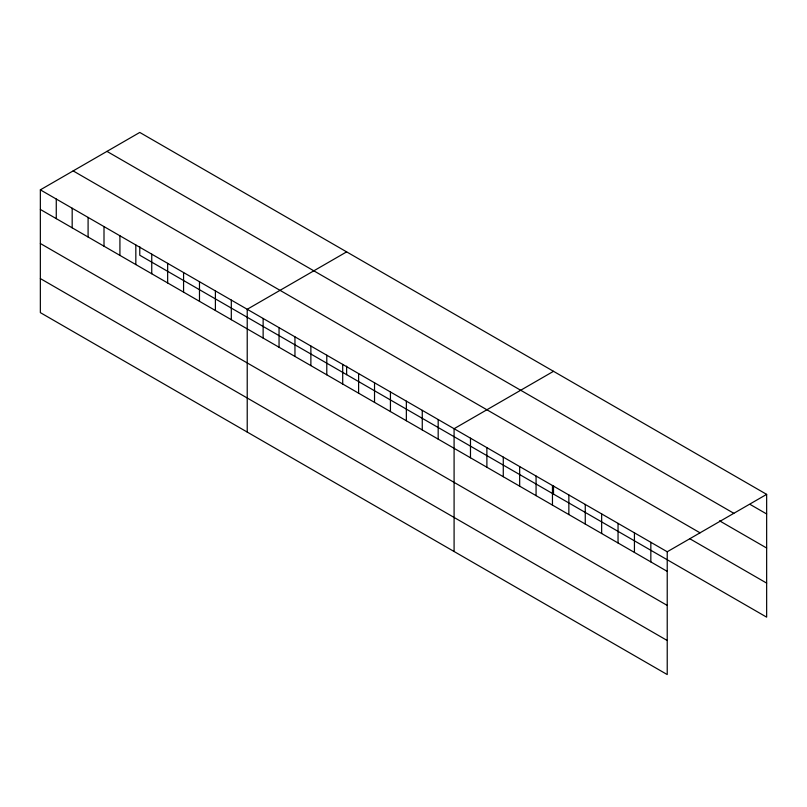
<?xml version="1.0" encoding="UTF-8"?>
<svg xmlns="http://www.w3.org/2000/svg" width="807" height="807" viewBox="0 0 807 807"><rect width="100%" height="100%" fill="white"/><g stroke="black" fill="none" stroke-linecap="round" stroke-linejoin="round"><path stroke-width="1.21" d="M40.35 189.847L667.228 551.766L667.228 674.561L40.35 312.632L40.35 189.847L139.772 132.439L766.65 494.368L766.65 617.153L139.772 255.234L139.772 246.72M346.637 251.875L247.224 309.283L247.224 432.068M553.511 371.311L454.089 428.709L454.089 551.504M667.228 551.766L766.65 494.368M750.258 504.506L766.65 513.968M106.958 151.383L733.845 513.313M719.511 520.808L766.65 548.024M73.155 170.902L700.042 532.822M689.793 538.733L766.65 583.108M40.35 209.447L667.228 571.366M40.35 243.502L667.228 605.421M40.35 278.576L667.228 640.506M650.835 542.304L650.835 561.904M634.433 532.832L634.433 552.442M618.041 523.37L618.041 542.97M601.649 513.908L601.649 533.508M585.257 504.436L585.257 524.046M568.854 494.973L568.854 514.573M553.511 485.592L553.511 494.106M552.462 485.511L552.462 505.111M536.07 476.039L536.07 495.649M519.668 466.577L519.668 486.177M503.275 457.115L503.275 476.715M486.883 447.643L486.883 467.243M470.481 438.181L470.481 457.781M438.181 419.529L438.181 439.129M422.263 410.339L422.263 429.939M406.355 401.15L406.355 420.75M390.437 391.96L390.437 411.57M374.529 382.78L374.529 402.38M358.611 373.591L358.611 393.191M346.637 366.156L346.637 374.67M342.703 364.401L342.703 384.001M326.785 355.211L326.785 374.821M310.877 346.032L310.877 365.632M294.959 336.842L294.959 356.442M279.051 327.652L279.051 347.252M263.132 318.462L263.132 338.072M231.306 300.093L231.306 319.693M215.398 290.903L215.398 310.503M199.48 281.714L199.48 301.314M183.572 272.534L183.572 292.134M167.654 263.344L167.654 282.944M151.746 254.155L151.746 273.755M135.828 244.965L135.828 264.565M119.92 235.775L119.92 255.385M104.002 226.596L104.002 246.196M88.094 217.406L88.094 237.006M72.176 208.216L72.176 227.816M56.268 199.026L56.268 218.636"/></g></svg>
